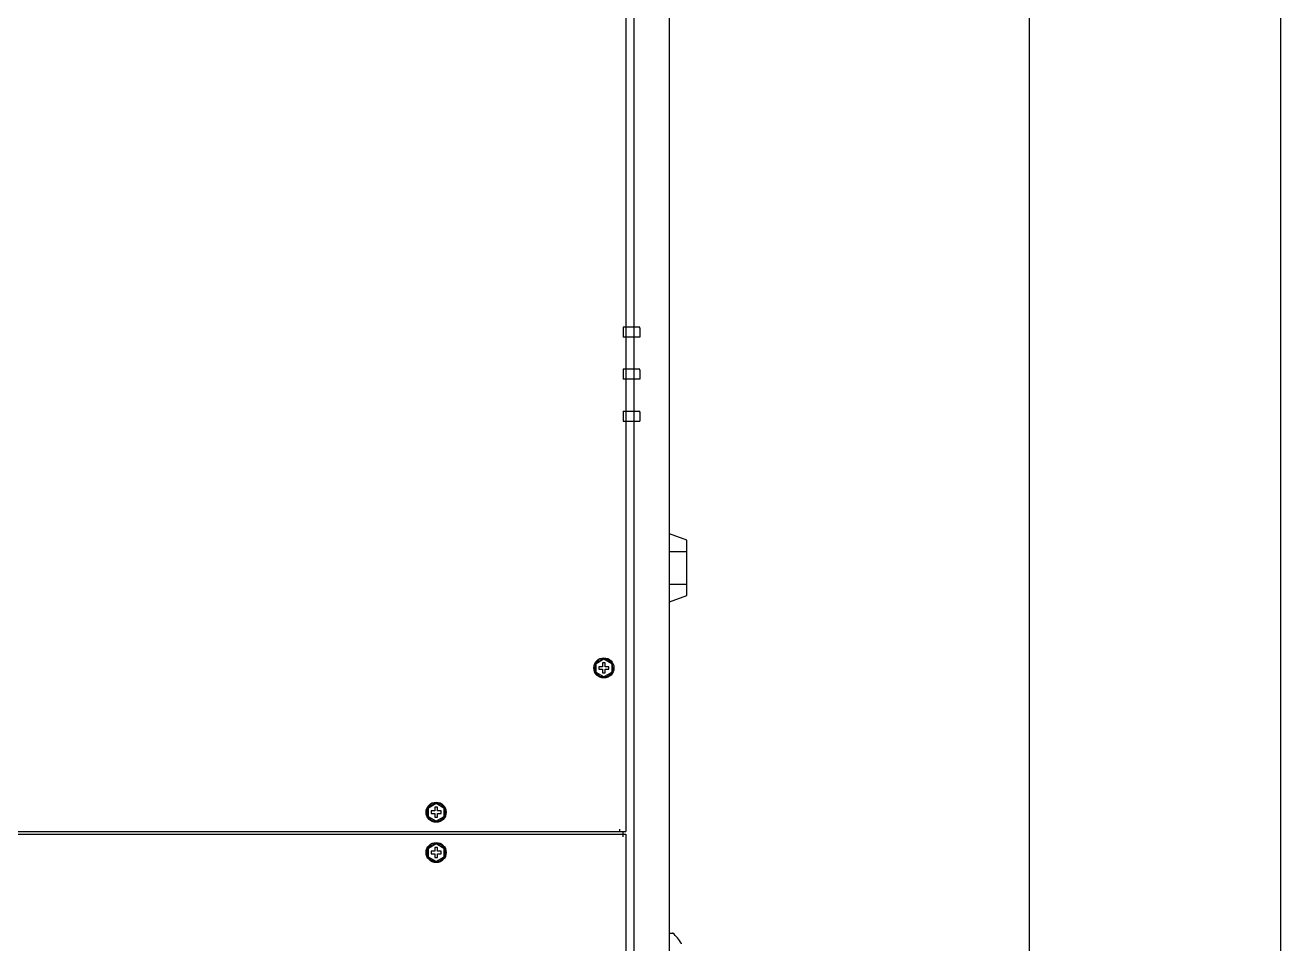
# Model space of a CAD drawing. Extents: x 61367 to 140945, y -1257 to 25588.
# Drawn here: x 83231 to 83979, y 19341 to 19888 of the extents above; entities that cross this region are included whole.
import ezdxf

# ---------------------------------------------------------------- set-up
doc = ezdxf.new("R2010")
doc.units = 0
doc.header["$MEASUREMENT"] = 0
doc.layers.get('0').update_dxf_attribs({"linetype": 'CONTINUOUS'})
for name, color, linetype in [('2401-00300-M6-16HWMC_0', 7, 'CONTINUOUS'), ('4212-68099_1_0', 7, 'CONTINUOUS'), ('4212-73754_1_0', 7, 'CONTINUOUS'), ('4212-73755_1_0', 7, 'CONTINUOUS'), ('4212-KH011_041_0', 7, 'CONTINUOUS'), ('HINGE-FRAME_041_0', 7, 'CONTINUOUS'), ('MS748_0', 7, 'CONTINUOUS'), ('WSP-0814_1_0', 7, 'CONTINUOUS')]:
    doc.layers.add(name, color=color, linetype=linetype)
doc.layers.add('AM_0', color=7, linetype='CONTINUOUS', lineweight=30)

# ---------------------------------------------------------------- blocks, each defined once
blk = doc.blocks.new('RYTYHTR')
at = {"layer": '2401-00300-M6-16HWMC_0', "color": 7, "linetype": 'Continuous'}
for p, q in [((-34277.04, -68435.49), (-34272.4, -68432.81)), ((-34273.99, -68433.73), (-34274.5, -68433.22)), ((-34272.4, -68432.81), (-34267.77, -68435.49)), ((-34277.04, -68440.84), (-34277.04, -68435.49)), ((-34275.42, -68433.71), (-34274.89, -68434.24)), ((-34273.15, -68437.41), (-34275.4, -68437.41)), ((-34275.4, -68437.41), (-34275.4, -68438.91)), ((-34275.4, -68438.91), (-34273.15, -68438.91)), ((-34271.65, -68435.16), (-34273.15, -68435.16)), ((-34273.15, -68435.16), (-34273.15, -68437.41)), ((-34273.15, -68438.91), (-34273.15, -68441.16)), ((-34271.65, -68437.41), (-34271.65, -68435.16)), ((-34269.4, -68437.41), (-34271.65, -68437.41)), ((-34271.65, -68438.91), (-34269.4, -68438.91)), ((-34271.65, -68441.16), (-34271.65, -68438.91)), ((-34269.4, -68438.91), (-34269.4, -68437.41)), ((-34267.77, -68435.49), (-34267.77, -68440.84)), ((-34272.4, -68443.52), (-34277.04, -68440.84)), ((-34273.15, -68441.16), (-34271.65, -68441.16)), ((-34267.77, -68440.84), (-34272.4, -68443.52)), ((-34377.04, -68521.49), (-34372.4, -68518.81)), ((-34377.04, -68526.84), (-34377.04, -68521.49)), ((-34375.42, -68519.71), (-34374.89, -68520.24)), ((-34373.99, -68519.73), (-34374.5, -68519.22)), ((-34371.65, -68521.16), (-34373.15, -68521.16)), ((-34373.15, -68521.16), (-34373.15, -68523.41)), ((-34372.4, -68518.81), (-34367.77, -68521.49)), ((-34371.65, -68523.41), (-34371.65, -68521.16)), ((-34367.77, -68521.49), (-34367.77, -68526.84)), ((-34372.4, -68529.52), (-34377.04, -68526.84)), ((-34373.15, -68523.41), (-34375.4, -68523.41)), ((-34375.4, -68523.41), (-34375.4, -68524.91)), ((-34375.4, -68524.91), (-34373.15, -68524.91)), ((-34373.15, -68524.91), (-34373.15, -68527.16)), ((-34373.15, -68527.16), (-34371.65, -68527.16)), ((-34367.77, -68526.84), (-34372.4, -68529.52)), ((-34369.4, -68523.41), (-34371.65, -68523.41)), ((-34371.65, -68524.91), (-34369.4, -68524.91)), ((-34371.65, -68527.16), (-34371.65, -68524.91)), ((-34369.4, -68524.91), (-34369.4, -68523.41)), ((-34377.04, -68545.49), (-34372.4, -68542.81)), ((-34377.04, -68550.84), (-34377.04, -68545.49)), ((-34375.42, -68543.71), (-34374.89, -68544.24)), ((-34373.99, -68543.73), (-34374.5, -68543.22)), ((-34371.65, -68545.16), (-34373.15, -68545.16)), ((-34373.15, -68545.16), (-34373.15, -68547.41)), ((-34372.4, -68542.81), (-34367.77, -68545.49)), ((-34371.65, -68547.41), (-34371.65, -68545.16)), ((-34367.77, -68545.49), (-34367.77, -68550.84)), ((-34372.4, -68553.52), (-34377.04, -68550.84)), ((-34373.15, -68547.41), (-34375.4, -68547.41)), ((-34375.4, -68547.41), (-34375.4, -68548.91)), ((-34375.4, -68548.91), (-34373.15, -68548.91)), ((-34373.15, -68548.91), (-34373.15, -68551.16)), ((-34373.15, -68551.16), (-34371.65, -68551.16)), ((-34367.77, -68550.84), (-34372.4, -68553.52)), ((-34369.4, -68547.41), (-34371.65, -68547.41)), ((-34371.65, -68548.91), (-34369.4, -68548.91)), ((-34371.65, -68551.16), (-34371.65, -68548.91)), ((-34369.4, -68548.91), (-34369.4, -68547.41))]:
    blk.add_line(p, q, dxfattribs=at)
for centre in [(-34272.4, -68438.16), (-34372.4, -68524.16), (-34372.4, -68548.16)]:
    blk.add_circle(centre, 6, dxfattribs=at)
for centre in [(-34272.4, -68438.16), (-34372.4, -68524.16), (-34372.4, -68548.16)]:
    blk.add_arc(centre, 5.38, 124.11231, 112.97995, dxfattribs=at)
at = {"layer": '4212-68099_1_0', "color": 7, "linetype": 'Continuous'}
for p, q in [((-34233.4, -69585.96), (-34233.4, -67515.36)), ((-34254.4, -69588.16), (-34254.4, -67545.16))]:
    blk.add_line(p, q, dxfattribs=at)
at = {"layer": '4212-73754_1_0', "color": 7, "linetype": 'Continuous'}
for p, q in [((-34259.4, -67513.16), (-34259.4, -68535.66)), ((-35910.4, -68535.66), (-34259.4, -68535.66)), ((-34263.1, -68534.16), (-34263.1, -68535.66))]:
    blk.add_line(p, q, dxfattribs=at)
at = {"layer": '4212-73755_1_0', "color": 7, "linetype": 'Continuous'}
for p, q in [((-35910.4, -68537.16), (-34259.4, -68537.16)), ((-34261.1, -68535.66), (-34261.1, -68538.86)), ((-34259.4, -68537.16), (-34259.4, -69588.66))]:
    blk.add_line(p, q, dxfattribs=at)
at = {"layer": '4212-KH011_041_0', "color": 7, "linetype": 'Continuous'}
blk.add_line((-34260.9, -68537.16), (-34260.9, -68535.66), dxfattribs=at)
at = {"layer": 'HINGE-FRAME_041_0', "color": 6, "linetype": 'Continuous'}
for p, q in [((-34250.9, -68235.16), (-34260.9, -68235.16)), ((-34250.9, -68235.66), (-34250.9, -68235.16)), ((-34250.9, -68241.16), (-34260.9, -68241.16)), ((-34250.9, -68240.66), (-34250.9, -68241.16)), ((-34250.9, -68260.16), (-34260.9, -68260.16)), ((-34250.9, -68260.66), (-34250.9, -68260.16)), ((-34250.9, -68266.16), (-34260.9, -68266.16)), ((-34250.9, -68265.66), (-34250.9, -68266.16)), ((-34260.9, -68285.16), (-34250.9, -68285.16)), ((-34250.9, -68285.66), (-34250.9, -68285.16)), ((-34250.9, -68290.66), (-34250.9, -68291.16)), ((-34260.9, -68291.16), (-34250.9, -68291.16))]:
    blk.add_line(p, q, dxfattribs=at)
at = {"layer": 'HINGE-FRAME_041_0', "color": 7, "linetype": 'Continuous'}
for p, q in [((-34260.9, -68235.16), (-34260.9, -68241.16)), ((-34250.9, -68235.66), (-34250.9, -68240.66)), ((-34260.9, -68260.16), (-34260.9, -68266.16)), ((-34250.9, -68260.66), (-34250.9, -68265.66)), ((-34260.9, -68285.16), (-34260.9, -68291.16)), ((-34250.9, -68285.66), (-34250.9, -68290.66))]:
    blk.add_line(p, q, dxfattribs=at)
at = {"layer": 'MS748_0', "color": 7, "linetype": 'Continuous'}
for p, q in [((-34222.94, -68362.03), (-34233.4, -68358.26)), ((-34222.94, -68395.03), (-34222.94, -68362.03)), ((-34233.4, -68368.73), (-34222.94, -68368.73)), ((-34233.4, -68388.33), (-34222.94, -68388.33)), ((-34233.4, -68398.8), (-34222.94, -68395.03))]:
    blk.add_line(p, q, dxfattribs=at)
at = {"layer": 'WSP-0814_1_0', "color": 7, "linetype": 'Continuous'}
blk.add_line((-34233.2, -68596.16), (-34231.48, -68596.16), dxfattribs=at)
for centre, radius, start, end in [((-34233.2, -68596.36), 0.2, 90, 180.00005), ((-34231.48, -68596.36), 0.2, 48.43469, 90), ((-34249.92, -68617.16), 28, 32.0026, 48.43482), ((-34226.6, -68602.59), 0.5, 359.99993, 32.00412)]:
    blk.add_arc(centre, radius, start, end, dxfattribs=at)

msp = doc.modelspace()

# ---------------------------------------------------------------- linework, layer by layer
at = {"layer": 'AM_0'}
for points in [[(83827.043, 17861.086), (83979.043, 17861.086), (83979.043, 20521.086), (83827.043, 20521.086)], [(83829.043, 20521.086), (83829.043, 17861.086)]]:
    msp.add_lwpolyline(points, dxfattribs=at)

# ---------------------------------------------------------------- block references
at = {"lineweight": -3}
msp.add_blockref('RYTYHTR', (117847.947, 87943.251), dxfattribs=at)

doc.saveas('drawing.dxf')
